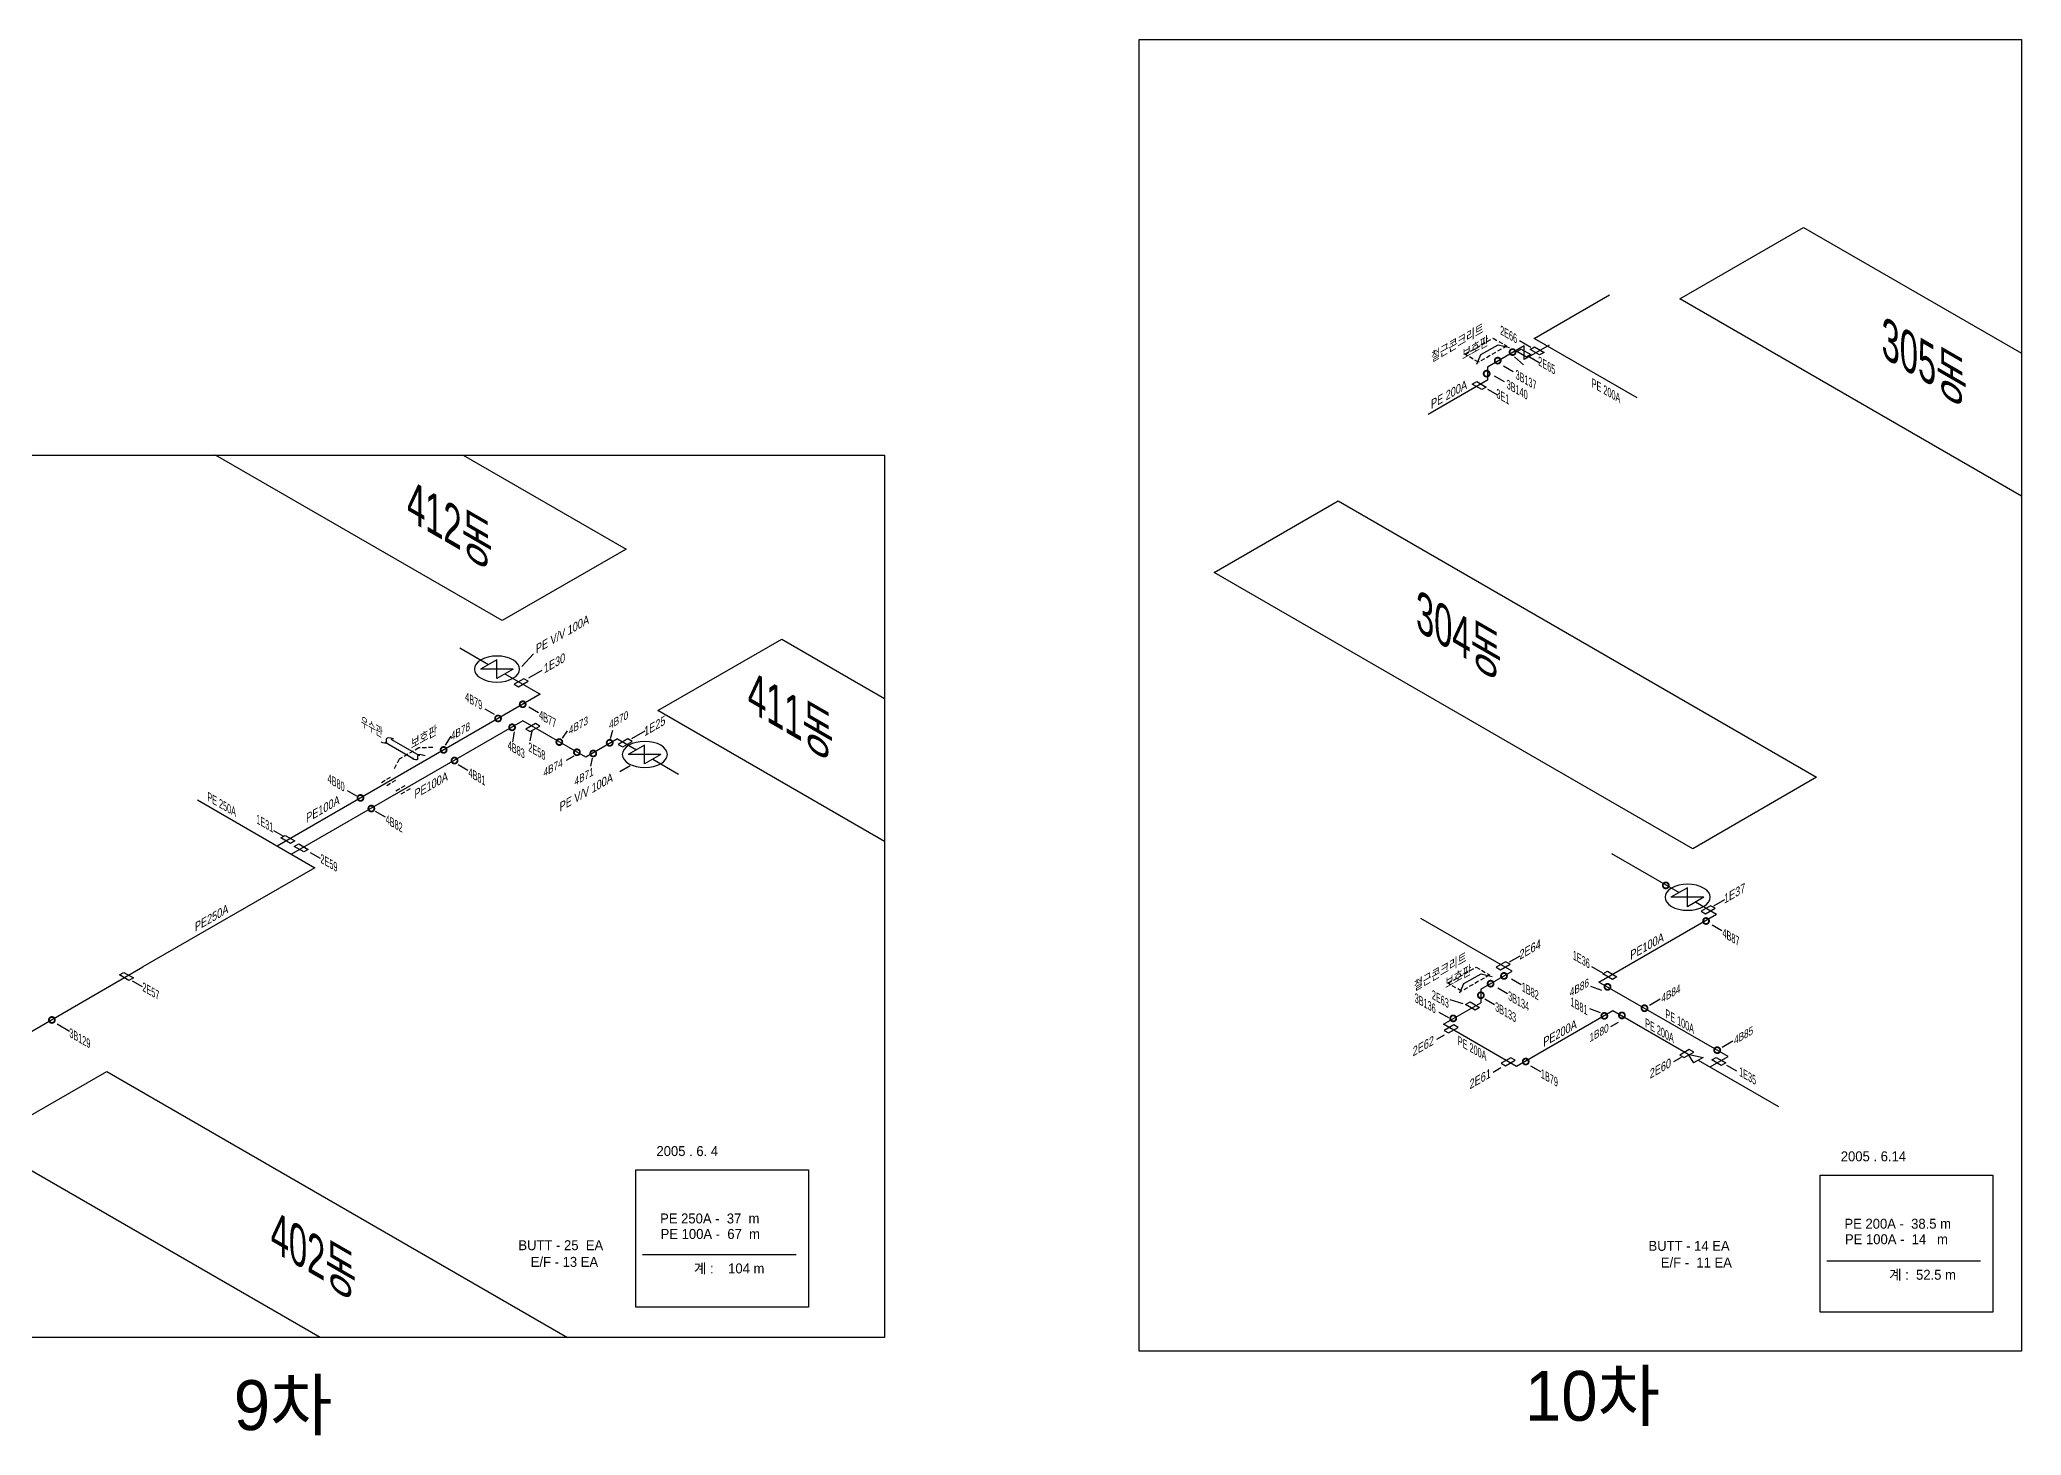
# Model space of a CAD drawing. Extents: x 207357 to 2790028, y 575219 to 1181204.
# Drawn here: x 1626401 to 1922682, y 644195 to 852838 of the extents above; entities that cross this region are included whole.
import ezdxf

# ---------------------------------------------------------------- set-up
doc = ezdxf.new("R2010")
doc.units = 0
doc.header["$LTSCALE"] = 100
doc.linetypes.add('HIDDEN', pattern=[9.525, 6.35, -3.175])
doc.layers.get('0').update_dxf_attribs({"linetype": 'CONTINUOUS'})
for name, color, linetype in [('2차ABF', 4, 'CONTINUOUS'), ('ABF', 4, 'CONTINUOUS'), ('EF', 6, 'CONTINUOUS'), ('GAS', 1, 'CONTINUOUS'), ('GTEXT', 2, 'CONTINUOUS'), ('지시선', 50, 'CONTINUOUS')]:
    doc.layers.add(name, color=color, linetype=linetype)
doc.styles.get("Standard").update_dxf_attribs({"font": 'Dotum.ttf'})
doc.dimstyles.get("Standard").update_dxf_attribs({"dimtxt": 0.18, "dimasz": 0.18, "dimexe": 0.18, "dimexo": 0.0625, "dimgap": 0.09, "dimtad": 0, "dimtih": 1, "dimtoh": 1, "dimdec": 4, "dimzin": 0, "dimdsep": 46, "dimtxsty": 'Standard', "dimcen": 0.09, "dimadec": 0, "dimazin": 0, "dimtfac": 1, "dimtdec": 4, "dimtofl": 0, "dimtmove": 0, "dimatfit": 3, "dimfxl": 0, "dimtolj": 1, "dimtzin": 0, "dimarcsym": 0})

# ---------------------------------------------------------------- blocks, each defined once
blk = doc.blocks.new('E')
at = {"layer": 'EF'}
for p, q in [((266, 588), (-1165, -238)), ((-508, -618), (924, 208)), ((924, 208), (266, 588)), ((-1165, -238), (-508, -618))]:
    blk.add_line(p, q, dxfattribs=at)

msp = doc.modelspace()

# ---------------------------------------------------------------- linework, layer by layer
for p, q in [((1871614, 814069), (1890122, 824754)), ((1890122, 824754), (1922682, 805955)), ((1922682, 784585), (1871614, 814069)), ((1695565, 765983), (1652704, 790729)), ((1689719, 790729), (1714072, 776668)), ((1802010, 773194), (1820517, 783879)), ((1820517, 783879), (1892078, 742563)), ((1714072, 776668), (1695565, 765983)), ((1873571, 731878), (1802010, 773194)), ((1718842, 752544), (1737349, 763229)), ((1737349, 763229), (1752729, 754350)), ((1752729, 732979), (1718842, 752544)), ((1892078, 742563), (1873571, 731878)), ((1617950, 687921), (1636457, 698606)), ((1636457, 698606), (1705344, 658834)), ((1668329, 658834), (1617950, 687921))]:
    msp.add_line(p, q)
at = {"layer": 'ABF', "const_width": 271}
for points in [[(1846168, 806132, -1), (1847059, 806132, -1)], [(1842296, 802911, -1), (1843187, 802911, -1)], [(1843951, 804853, -1), (1844842, 804853, -1)], [(1698176, 753487, -1), (1699068, 753487, -1)], [(1694496, 751362, -1), (1695387, 751362, -1)], [(1696592, 750042, -1), (1697483, 750042, -1)], [(1686355, 746662, -1), (1687246, 746662, -1)], [(1703650, 747837, -1), (1704541, 747837, -1)], [(1706282, 746307, -1), (1707174, 746307, -1)], [(1708725, 746127, -1), (1709616, 746127, -1)], [(1711184, 747717, -1), (1712075, 747717, -1)], [(1687983, 745072, -1), (1688875, 745072, -1)], [(1673919, 739482, -1), (1674810, 739482, -1)], [(1675547, 737892, -1), (1676438, 737892, -1)], [(1869077, 726406, -1), (1869968, 726406, -1)], [(1875096, 721083, -1), (1875987, 721083, -1)], [(1842881, 711717, -1), (1843772, 711717, -1)], [(1844886, 712875, -1), (1845777, 712875, -1)], [(1860364, 711242, -1), (1861256, 711242, -1)], [(1841428, 709983, -1), (1842319, 709983, -1)], [(1865899, 708046, -1), (1866790, 708046, -1)], [(1627788, 706293, -1), (1628680, 706293, -1)], [(1837296, 706525, -1), (1838187, 706525, -1)], [(1859890, 706902, -1), (1860782, 706902, -1)], [(1862519, 706972, -1), (1863411, 706972, -1)], [(1876761, 701775, -1), (1877652, 701775, -1)], [(1848135, 700079, -1), (1849026, 700079, -1)]]:
    msp.add_lwpolyline(points, format="xyb", close=True, dxfattribs=at)
at = {"layer": 'GAS'}
for p, q in [((1849838, 808169), (1861120, 814682)), ((1848365, 807054), (1842890, 803893)), ((1852072, 807174), (1848365, 805034)), ((1848365, 805034), (1848365, 807054)), ((1865246, 799273), (1849838, 808169)), ((1842890, 803893), (1842890, 801922)), ((1842890, 801922), (1834011, 796796)), ((1689235, 761915), (1693515, 759444)), ((1695961, 758032), (1701243, 754983)), ((1701243, 754983), (1661928, 732285)), ((1698628, 751033), (1664042, 731065)), ((1708075, 745579), (1698628, 751033)), ((1712803, 748308), (1708075, 745579)), ((1712803, 748308), (1715616, 746684)), ((1718062, 745272), (1721893, 743060)), ((1649980, 739183), (1667535, 729048)), ((1667535, 729048), (1641835, 714210)), ((1861380, 731195), (1871521, 725339)), ((1873967, 723927), (1877114, 722111)), ((1846531, 713588), (1832888, 721465)), ((1859535, 711961), (1877114, 722111)), ((1593605, 686308), (1641835, 714210)), ((1841847, 710883), (1846531, 713588)), ((1878844, 700813), (1859535, 711961)), ((1836275, 705655), (1841847, 708872)), ((1841847, 710883), (1841847, 708872)), ((1847201, 699347), (1836275, 705655)), ((1861604, 707663), (1847201, 699347)), ((1872835, 701178), (1861604, 707663)), ((1874385, 700283), (1886395, 693349)), ((1876155, 699261), (1878844, 700813))]:
    msp.add_line(p, q, dxfattribs=at)
at = {"layer": 'GTEXT', "linetype": 'HIDDEN'}
for p, q in [((1839524, 805785), (1843715, 808205)), ((1845733, 807040), (1841541, 804620)), ((1843715, 808205), (1845733, 807040)), ((1841541, 804620), (1839524, 805785)), ((1683096, 746954), (1680158, 745258)), ((1685182, 747028), (1683096, 746954)), ((1680158, 745258), (1679354, 743737)), ((1677497, 741813), (1679012, 742688)), ((1678285, 741358), (1679800, 742233)), ((1679679, 740553), (1681195, 741428)), ((1680467, 740098), (1681983, 740973)), ((1836963, 711769), (1841155, 714189)), ((1841155, 714189), (1843173, 713024)), ((1838981, 710604), (1836963, 711769)), ((1843173, 713024), (1838981, 710604))]:
    msp.add_line(p, q, dxfattribs=at)
at = {"layer": 'GTEXT'}
for p, q in [((1841879, 805755), (1844469, 807210)), ((1844469, 807210), (1846149, 806800)), ((1841290, 804345), (1841879, 805755)), ((1694738, 760151), (1692292, 758738)), ((1697184, 758738), (1692292, 758738)), ((1694738, 757326), (1694738, 760151)), ((1697184, 758738), (1694738, 757326)), ((1678077, 747808), (1682355, 745338)), ((1678891, 748278), (1683169, 745808)), ((1716839, 747391), (1714393, 745978)), ((1716839, 744566), (1716839, 747391)), ((1719285, 745978), (1714393, 745978)), ((1719285, 745978), (1716839, 744566)), ((1872744, 726046), (1870298, 724633)), ((1872744, 723221), (1872744, 726046)), ((1875190, 724633), (1870298, 724633)), ((1875190, 724633), (1872744, 723221)), ((1838730, 710329), (1839319, 711739)), ((1839319, 711739), (1841908, 713194)), ((1841908, 713194), (1843588, 712784)), ((1872835, 701178), (1875094, 700693)), ((1872835, 701178), (1873676, 699874)), ((1875094, 700693), (1873676, 699874)), ((1716552, 671219), (1739492, 671219)), ((1893619, 670275), (1916559, 670275))]:
    msp.add_line(p, q, dxfattribs=at)
for points in [[(1922682, 852838), (1922682, 656765), (1790787, 656765), (1790787, 852838)], [(1752729, 658834), (1556655, 658834), (1556655, 790729), (1752729, 790729)], [(1715552, 683887), (1741334, 683887), (1741334, 663382), (1715552, 663382)], [(1892618, 683098), (1918400, 683098), (1918400, 662593), (1892618, 662593)]]:
    msp.add_lwpolyline(points, close=True, dxfattribs=at)
at = {"layer": 'GTEXT', "ltscale": 0.6, "extrusion": (0, 0, -1)}
for centre in [(1694779, 758743), (1716880, 745983), (1872785, 724638)]:
    msp.add_ellipse(centre, major_axis=(-3376, 0), ratio=0.5773503, dxfattribs=at)
at = {"layer": 'GTEXT'}
for points in [[(1679359, 748278), (1678215, 748278), (1678215, 747728), (1677479, 747823)], [(1684035, 745778), (1682892, 745778), (1682892, 745228), (1682156, 745323)]]:
    msp.add_spline(points, degree=3, dxfattribs=at)

# ---------------------------------------------------------------- block references
at = {"layer": 'GAS', "xscale": -1}
for p in [(1848170, 805995), (1850154, 806316), (1841519, 801138), (1663395, 733294), (1665395, 732019), (1639250, 712814), (1861053, 712975), (1840525, 708391), (1877311, 700116)]:
    msp.add_blockref('E', p, dxfattribs=at)
at = {"layer": 'GAS'}
for p in [(1698514, 756722), (1700247, 750022), (1714077, 747727), (1875955, 722776), (1845306, 714411), (1837567, 704963), (1846073, 700052), (1872773, 701276)]:
    msp.add_blockref('E', p, dxfattribs=at)

# ---------------------------------------------------------------- texts
at = {"layer": '2차ABF', "oblique": 30}
for s, p in [('4B78', (1687888, 748014)), ('4B73', (1705537, 748904)), ('4B70', (1711539, 749709)), ('4B74', (1701744, 742594)), ('4B71', (1706386, 741264)), ('4B86', (1855178, 709707)), ('4B84', (1868860, 708813)), ('1B80', (1858116, 702938)), ('4B85', (1879725, 702559))]:
    msp.add_text(s, height=1079.9, rotation=30, dxfattribs=at).set_placement(p)
at = {"layer": 'ABF', "oblique": 330, "width": 0.8}
for s, p in [('3B137', (1847058, 802187)), ('3B140', (1845736, 800737)), ('4B79', (1690029, 754029)), ('4B77', (1701088, 751334)), ('4B83', (1696394, 746774)), ('4B81', (1690522, 742724)), ('4B80', (1669460, 741814)), ('4B82', (1678138, 735714)), ('4B87', (1878004, 718736)), ('1B82', (1847993, 710650)), ('3B136', (1831985, 709008)), ('3B133', (1844004, 707687)), ('3B134', (1845947, 709322)), ('1B81', (1855289, 708424)), ('3B129', (1630843, 703784)), ('1B79', (1850856, 697672))]:
    msp.add_text(s, height=1196.2, rotation=330, dxfattribs=at).set_placement(p)
at = {"layer": 'EF', "oblique": 330, "width": 0.8}
for s, p in [('2E66', (1844758, 808814)), ('2E65', (1850456, 804182)), ('3E1', (1844194, 799349)), ('2E58', (1699474, 746515)), ('1E31', (1658802, 735723)), ('2E59', (1668389, 729818)), ('1E36', (1855625, 715389)), ('2E57', (1641768, 710648)), ('2E63', (1834554, 709469)), ('1E35', (1880488, 697974))]:
    msp.add_text(s, height=1196.2, rotation=330, dxfattribs=at).set_placement(p)
at = {"layer": 'EF', "oblique": 30}
for s, p in [('1E30', (1701792, 758046)), ('1E25', (1716782, 748651)), ('1E37', (1878227, 723634)), ('2E64', (1847648, 715255)), ('2E62', (1831683, 700814)), ('2E60', (1867126, 697469)), ('2E61', (1840190, 695903))]:
    msp.add_text(s, height=1199.9, rotation=30, dxfattribs=at).set_placement(p)
at = {"layer": 'GAS', "char_height": 2.5, "attachment_point": 1}
for insert in [(1868650, 709348), (1879516, 703094)]:
    msp.add_mtext('\\A1; \\P \\P ', dxfattribs=dict(at, insert=insert))
at = {"layer": 'GTEXT', "oblique": 30}
for s, height, p in [('철근콘크리트', 1199.9, (1834450, 804590)), ('보호판', 1199.9, (1839093, 804985)), ('PE 200A', 1199.9, (1834431, 797593)), ('PE V/V 100A', 1199.89, (1700599, 761006)), ('보호판', 1199.9, (1681910, 746786)), ('PE100A', 1199.9, (1682437, 739281)), ('PE V/V 100A', 1199.89, (1704158, 737391)), ('PE100A', 1199.9, (1666259, 735721)), ('PE250A', 1199.9, (1649617, 719445)), ('PE100A', 1199.9, (1864227, 715224)), ('철근콘크리트', 1199.9, (1831890, 710575)), ('보호판', 1199.9, (1836533, 710969)), ('PE200A', 1199.9, (1851215, 702220))]:
    msp.add_text(s, height=height, rotation=30, dxfattribs=at).set_placement(p)
at = {"layer": 'GTEXT', "oblique": 330, "width": 0.8}
for s, height, p in [('305동', 5382.9, (1901789, 805449)), ('PE 200A', 1196.2, (1858448, 800921)), ('412동', 5382.9, (1681346, 781116)), ('304동', 5382.9, (1832184, 764575)), ('411동', 5382.9, (1732307, 752566)), ('우수관', 1196.2, (1674456, 750324)), ('PE 250A', 1196.2, (1651474, 739081)), ('PE 200A', 1196.2, (1866436, 705252)), ('PE 100A', 1196.2, (1869464, 706627)), ('PE 200A', 1196.2, (1838428, 702600)), ('402동', 5382.9, (1660959, 671892))]:
    msp.add_text(s, height=height, rotation=330, dxfattribs=at).set_placement(p)
at = {"layer": '지시선'}
for s, height, p in [('2005 . 6. 4', 1490.66, (1718619, 685948)), ('2005 . 6.14', 1490.66, (1895685, 685160)), ('PE 250A -  37  m', 1490.66, (1719165, 675873)), ('PE 200A -  38.5 m', 1490.66, (1896231, 675085)), ('BUTT - 25  EA', 1490.66, (1697978, 671876)), ('PE 100A -  67  m', 1490.66, (1719243, 673558)), ('BUTT - 14 EA', 1490.66, (1866935, 671782)), ('PE 100A -  14   m', 1490.66, (1896309, 672770)), ('E/F - 13 EA', 1490.66, (1699823, 669381)), ('계 :    104 m', 1490.66, (1724217, 668401)), ('E/F -  11 EA', 1490.66, (1868780, 669288)), ('계 :  52.5 m', 1490.66, (1902901, 667457)), ('10차', 7453.3, (1848476, 646378)), ('9차', 7453.3, (1655433, 644988))]:
    msp.add_text(s, height=height, dxfattribs=at).set_placement(p)

# ---------------------------------------------------------------- leaders
at = {"layer": 'GAS', "color": 2}
for points in [[(1849351, 806838), (1847637, 807828)], [(1845249, 804071), (1846721, 803221)], [(1846904, 805432), (1848243, 804231)], [(1849142, 805432), (1850615, 804582)], [(1842880, 800599), (1844352, 799749)], [(1843887, 802563), (1845359, 801713)], [(1698498, 759148), (1700230, 761018)], [(1699521, 757424), (1701521, 758579)], [(1694393, 751948), (1693016, 752743)], [(1699532, 753104), (1701005, 752254)], [(1711748, 748368), (1712077, 749638)], [(1687101, 747378), (1687932, 748698)], [(1697341, 749359), (1697086, 747893)], [(1699965, 749484), (1699710, 748018)], [(1704577, 748428), (1705339, 749508)], [(1714953, 748344), (1716954, 749499)], [(1688967, 744494), (1690439, 743644)], [(1706288, 745748), (1705145, 745088)], [(1709029, 745448), (1708769, 744238)], [(1714700, 744263), (1713158, 743373)], [(1673825, 739733), (1672448, 740528)], [(1676583, 737484), (1678055, 736634)], [(1662800, 733788), (1661423, 734583)], [(1666866, 731308), (1668339, 730458)], [(1876720, 723343), (1878342, 724279)], [(1876449, 720507), (1877921, 719657)], [(1846142, 714964), (1847763, 715900)], [(1860089, 713298), (1858468, 714234)], [(1640245, 712138), (1641717, 711288)], [(1844392, 711092), (1845864, 710242)], [(1846437, 712421), (1847910, 711571)], [(1859950, 710721), (1858327, 711309)], [(1839226, 708699), (1837284, 709284)], [(1842449, 709457), (1843921, 708607)], [(1867079, 708490), (1868700, 709426)], [(1629012, 705713), (1630883, 704633)], [(1837060, 706594), (1835622, 707424)], [(1859764, 707375), (1858141, 707963)], [(1862404, 705905), (1861260, 705245)], [(1836366, 704029), (1835223, 703369)], [(1877944, 702236), (1879566, 703172)], [(1849301, 699443), (1850773, 698593)], [(1871809, 700684), (1870666, 700024)], [(1878609, 699545), (1880082, 698695)], [(1844873, 699118), (1843729, 698458)]]:
    msp.add_leader(points, dimstyle='Standard', override={"dimtxt": 2.5, "dimasz": 600, "dimexe": 1.25, "dimexo": 0.625, "dimgap": 0.625, "dimtad": 1, "dimtih": 0, "dimtoh": 0, "dimzin": 8, "dimcen": 2.5, "dimclrd": 2, "dimclre": 2, "dimtofl": 1}, dxfattribs=at)

doc.saveas('drawing.dxf')
